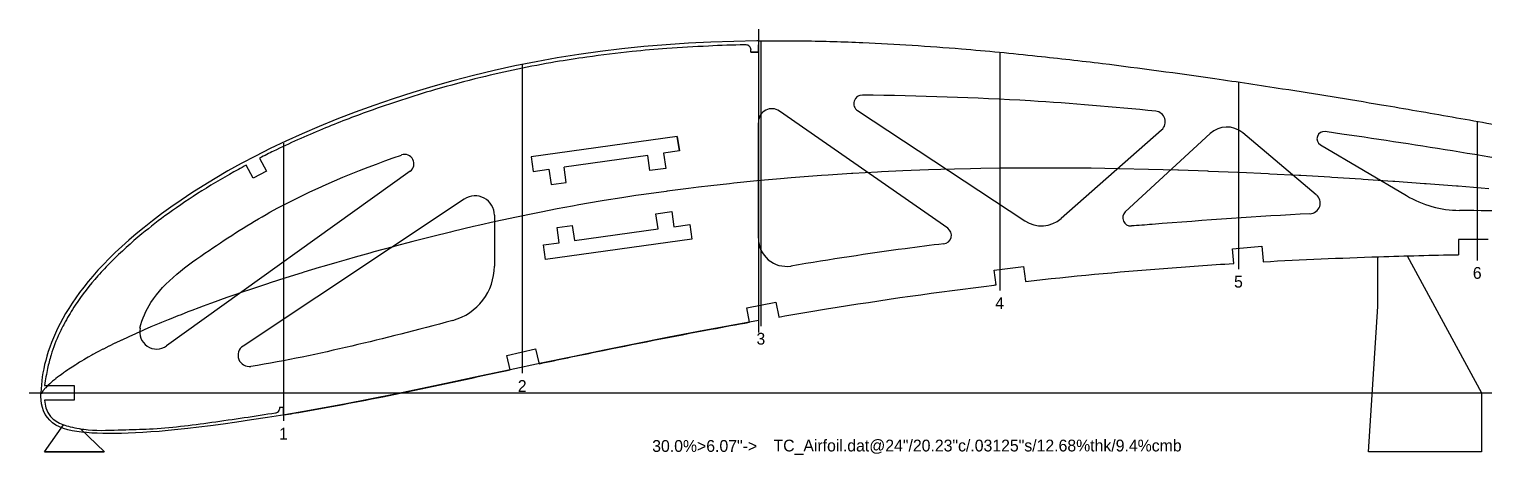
# Model space of a CAD drawing. Header units: inches. Extents: x -0.1 to 20.2, y 22.4 to 40.5.
# Drawn here: x -0.1 to 12.21, y 22.36 to 25.96 of the extents above; entities that cross this region are included whole.
import ezdxf
from ezdxf.lldxf.tags import DXFTag

# ---------------------------------------------------------------- set-up
doc = ezdxf.new("R2010")
doc.units = ezdxf.units.IN
doc.header["$MEASUREMENT"] = 0
for name, color, linetype in [('1', 7, 'Continuous'), ('CUTOUTS', 7, 'Continuous'), ('Default', 7, 'Continuous'), ('TEXT', 7, 'Continuous')]:
    doc.layers.add(name, color=color, linetype=linetype)
tags = doc.linetypes.add('DOT2', pattern=[0.125, 0, -0.125]).pattern_tags.tags
tags[6:7] = [DXFTag(74, 4), DXFTag(75, 0), DXFTag(340, '0'), DXFTag(46, 0.0), DXFTag(50, 0.0), DXFTag(44, 0.0), DXFTag(45, 0.0)]
tags[4:5] = [DXFTag(74, 4), DXFTag(75, 0), DXFTag(340, '0'), DXFTag(46, 0.0), DXFTag(50, 0.0), DXFTag(44, 0.0), DXFTag(45, 0.0)]

# ---------------------------------------------------------------- blocks, each defined once
blk = doc.blocks.new('SE')
at = {"layer": '1', "color": 7, "linetype": 'DOT2'}
blk.add_line((0, 2.3523), (0, 0), dxfattribs=at)
blk = doc.blocks.new('SE1')
at = {"layer": '1', "color": 7, "linetype": 'DOT2'}
blk.add_line((0, 2.6129), (0, 0), dxfattribs=at)
blk = doc.blocks.new('SE2')
at = {"layer": '1', "color": 7, "linetype": 'DOT2'}
blk.add_line((0, 2.4145), (0, 0), dxfattribs=at)
blk = doc.blocks.new('SE3')
at = {"layer": '1', "color": 7, "linetype": 'DOT2'}
blk.add_line((0, 2.0155), (0, 0), dxfattribs=at)
blk = doc.blocks.new('SE4')
at = {"layer": '1', "color": 7, "linetype": 'DOT2'}
blk.add_line((0, 1.583), (0, 0), dxfattribs=at)
blk = doc.blocks.new('SE5')
at = {"layer": '1', "color": 7, "linetype": 'DOT2'}
blk.add_line((0, 1.1754), (0, 0), dxfattribs=at)
blk = doc.blocks.new('SE8')
at = {"layer": '1', "color": 7, "linetype": 'DOT2'}
for p, q in [((5.4769, 2.9585), (5.2879, 2.9459)), ((5.6682, 2.968), (5.4769, 2.9585)), ((5.8616, 2.9748), (5.6682, 2.968)), ((6.0573, 2.9791), (5.8616, 2.9748)), ((6.069, 2.9792), (6.0573, 2.9791)), ((4.3681, 2.8352), (4.1884, 2.8029)), ((4.5489, 2.864), (4.3681, 2.8352)), ((4.7314, 2.8895), (4.5489, 2.864)), ((4.9153, 2.9115), (4.7314, 2.8895)), ((5.1006, 2.9303), (4.9153, 2.9115)), ((5.2879, 2.9459), (5.1006, 2.9303)), ((3.8336, 2.7282), (3.6586, 2.6862)), ((4.0102, 2.7673), (3.8336, 2.7282)), ((4.1884, 2.8029), (4.0102, 2.7673)), ((3.3139, 2.5925), (3.1448, 2.5413)), ((3.485, 2.6408), (3.3139, 2.5925)), ((3.6586, 2.6862), (3.485, 2.6408)), ((2.9787, 2.4879), (2.816, 2.4323)), ((3.1448, 2.5413), (2.9787, 2.4879)), ((2.6574, 2.3748), (2.5031, 2.3155)), ((2.816, 2.4323), (2.6574, 2.3748)), ((2.3542, 2.2551), (2.2103, 2.1931)), ((2.5031, 2.3155), (2.3542, 2.2551)), ((2.0724, 2.1306), (1.9403, 2.0675)), ((2.2103, 2.1931), (2.0724, 2.1306)), ((1.8144, 2.004), (1.6947, 1.9405)), ((1.9403, 2.0675), (1.8144, 2.004)), ((1.5808, 1.8776), (1.4731, 1.8148)), ((1.6947, 1.9405), (1.5808, 1.8776)), ((1.3716, 1.7529), (1.2755, 1.6919)), ((1.4731, 1.8148), (1.3716, 1.7529)), ((1.1849, 1.6316), (1.0997, 1.5723)), ((1.2755, 1.6919), (1.1849, 1.6316)), ((1.0192, 1.514), (0.9437, 1.4568)), ((1.0997, 1.5723), (1.0192, 1.514)), ((0.8727, 1.4005), (0.8062, 1.3453)), ((0.9437, 1.4568), (0.8727, 1.4005)), ((0.6844, 1.2385), (0.6292, 1.1865)), ((0.7433, 1.2913), (0.6844, 1.2385)), ((0.8062, 1.3453), (0.7433, 1.2913)), ((0.5774, 1.1357), (0.5284, 1.0858)), ((0.6292, 1.1865), (0.5774, 1.1357)), ((0.44, 0.9883), (0.3997, 0.9409)), ((0.4827, 1.0366), (0.44, 0.9883)), ((0.5284, 1.0858), (0.4827, 1.0366)), ((0.3623, 0.8942), (0.3273, 0.8481)), ((0.3997, 0.9409), (0.3623, 0.8942)), ((0.264, 0.758), (0.2353, 0.7137)), ((0.2945, 0.8025), (0.264, 0.758)), ((0.3273, 0.8481), (0.2945, 0.8025)), ((0.1847, 0.6278), (0.162, 0.5859)), ((0.209, 0.6706), (0.1847, 0.6278)), ((0.2353, 0.7137), (0.209, 0.6706)), ((0.1222, 0.5041), (0.105, 0.4641)), ((0.1412, 0.5448), (0.1222, 0.5041)), ((0.162, 0.5859), (0.1412, 0.5448)), ((0.0751, 0.386), (0.0623, 0.3482)), ((0.0894, 0.4248), (0.0751, 0.386)), ((0.105, 0.4641), (0.0894, 0.4248)), ((0.0403, 0.2743), (0.0314, 0.2383)), ((0.0506, 0.3107), (0.0403, 0.2743)), ((0.0623, 0.3482), (0.0506, 0.3107)), ((0.0113, 0.1337), (0.0075, 0.1)), ((0.0166, 0.1679), (0.0113, 0.1337)), ((0.0237, 0.2027), (0.0166, 0.1679)), ((0.0314, 0.2383), (0.0237, 0.2027)), ((0.0012, 0.034), (0, 0)), ((0.0042, 0.0668), (0.0012, 0.034)), ((0.0075, 0.1), (0.0042, 0.0668))]:
    blk.add_line(p, q, dxfattribs=at)
blk = doc.blocks.new('SE9')
at = {"layer": '1', "color": 7, "linetype": 'DOT2'}
for p, q in [((5.563, 0.864), (5.2978, 0.8128)), ((5.8262, 0.913), (5.563, 0.864)), ((6.069, 0.957), (5.8262, 0.913)), ((5.0314, 0.7602), (4.7644, 0.706)), ((5.2978, 0.8128), (5.0314, 0.7602)), ((4.4973, 0.651), (4.2321, 0.5953)), ((4.7644, 0.706), (4.4973, 0.651)), ((3.9699, 0.5401), (3.7136, 0.4855)), ((4.2321, 0.5953), (3.9699, 0.5401)), ((3.2253, 0.3819), (2.9979, 0.3344)), ((3.4644, 0.4325), (3.2253, 0.3819)), ((3.7136, 0.4855), (3.4644, 0.4325)), ((0.0004, 0.3461), (0, 0.3461)), ((0.0002, 0.3156), (0.0004, 0.3461)), ((0.0016, 0.2836), (0.0002, 0.3156)), ((0.0055, 0.252), (0.0016, 0.2836)), ((0.0125, 0.2213), (0.0055, 0.252)), ((2.5828, 0.252), (2.3962, 0.2177)), ((2.7834, 0.2911), (2.5828, 0.252)), ((2.9979, 0.3344), (2.7834, 0.2911)), ((0.0229, 0.1916), (0.0125, 0.2213)), ((0.0366, 0.1632), (0.0229, 0.1916)), ((0.0542, 0.1371), (0.0366, 0.1632)), ((0.0749, 0.1133), (0.0542, 0.1371)), ((1.9176, 0.1361), (1.7825, 0.1153)), ((2.0643, 0.16), (1.9176, 0.1361)), ((2.2237, 0.1869), (2.0643, 0.16)), ((2.3962, 0.2177), (2.2237, 0.1869)), ((0.0991, 0.0914), (0.0749, 0.1133)), ((0.1268, 0.0722), (0.0991, 0.0914)), ((0.1578, 0.0562), (0.1268, 0.0722)), ((0.191, 0.0431), (0.1578, 0.0562)), ((0.2268, 0.0326), (0.191, 0.0431)), ((0.2642, 0.0241), (0.2268, 0.0326)), ((0.3035, 0.0174), (0.2642, 0.0241)), ((0.3441, 0.0123), (0.3035, 0.0174)), ((0.3864, 0.0085), (0.3441, 0.0123)), ((0.4305, 0.005), (0.3864, 0.0085)), ((0.4764, 0.0028), (0.4305, 0.005)), ((0.5246, 0.001), (0.4764, 0.0028)), ((0.5745, 0), (0.5246, 0.001)), ((0.6265, 0), (0.5745, 0)), ((0.6813, 0.0008), (0.6265, 0)), ((0.7388, 0.0026), (0.6813, 0.0008)), ((0.7993, 0.0054), (0.7388, 0.0026)), ((0.863, 0.0091), (0.7993, 0.0054)), ((0.9302, 0.0137), (0.863, 0.0091)), ((1.0014, 0.0192), (0.9302, 0.0137)), ((1.077, 0.0261), (1.0014, 0.0192)), ((1.158, 0.0342), (1.077, 0.0261)), ((1.2439, 0.0433), (1.158, 0.0342)), ((1.3362, 0.054), (1.2439, 0.0433)), ((1.4355, 0.0663), (1.3362, 0.054)), ((1.5421, 0.0805), (1.4355, 0.0663)), ((1.6576, 0.0969), (1.5421, 0.0805)), ((1.7825, 0.1153), (1.6576, 0.0969))]:
    blk.add_line(p, q, dxfattribs=at)
blk = doc.blocks.new('SE10')
at = {"layer": '1', "color": 7, "linetype": 'DOT2'}
for p, q in [((6.6031, 1.8496), (6.4566, 1.8387)), ((6.6603, 1.8536), (6.6031, 1.8496)), ((6.858, 1.8663), (6.6603, 1.8536)), ((6.8673, 1.8669), (6.858, 1.8663)), ((7.0773, 1.8787), (6.8673, 1.8669)), ((7.1108, 1.8804), (7.0773, 1.8787)), ((7.2907, 1.8886), (7.1108, 1.8804)), ((7.3627, 1.8915), (7.2907, 1.8886)), ((7.5074, 1.8968), (7.3627, 1.8915)), ((7.6134, 1.9001), (7.5074, 1.8968)), ((7.7277, 1.9033), (7.6134, 1.9001)), ((7.8632, 1.9065), (7.7277, 1.9033)), ((7.9518, 1.9082), (7.8632, 1.9065)), ((8.1128, 1.9105), (7.9518, 1.9082)), ((8.1792, 1.9112), (8.1128, 1.9105)), ((8.3629, 1.9123), (8.1792, 1.9112)), ((8.4104, 1.9125), (8.3629, 1.9123)), ((8.6127, 1.9123), (8.4104, 1.9125)), ((8.6451, 1.9122), (8.6127, 1.9123)), ((8.8636, 1.9104), (8.6451, 1.9122)), ((8.8834, 1.9102), (8.8636, 1.9104)), ((9.1154, 1.9066), (8.8834, 1.9102)), ((9.1251, 1.9064), (9.1154, 1.9066)), ((9.3685, 1.9009), (9.1251, 1.9064)), ((9.3703, 1.9009), (9.3685, 1.9009)), ((9.6188, 1.8938), (9.3703, 1.9009)), ((9.623, 1.8936), (9.6188, 1.8938)), ((9.87, 1.885), (9.623, 1.8936)), ((9.8789, 1.8847), (9.87, 1.885)), ((10.1243, 1.8745), (9.8789, 1.8847)), ((10.1366, 1.874), (10.1243, 1.8745)), ((10.3814, 1.8626), (10.1366, 1.874)), ((10.3962, 1.8619), (10.3814, 1.8626)), ((10.6412, 1.8491), (10.3962, 1.8619)), ((10.6576, 1.8482), (10.6412, 1.8491)), ((10.9034, 1.8341), (10.6576, 1.8482)), ((5.4769, 1.7399), (5.2978, 1.7166)), ((5.563, 1.7504), (5.4769, 1.7399)), ((5.6682, 1.7627), (5.563, 1.7504)), ((5.8262, 1.7802), (5.6682, 1.7627)), ((5.8616, 1.784), (5.8262, 1.7802)), ((6.0573, 1.8039), (5.8616, 1.784)), ((6.0874, 1.8067), (6.0573, 1.8039)), ((6.2555, 1.8221), (6.0874, 1.8067)), ((6.3464, 1.8298), (6.2555, 1.8221)), ((6.4566, 1.8387), (6.3464, 1.8298)), ((10.9206, 1.8331), (10.9034, 1.8341)), ((11.1682, 1.8174), (10.9206, 1.8331)), ((11.1856, 1.8162), (11.1682, 1.8174)), ((11.435, 1.7993), (11.1856, 1.8162)), ((11.452, 1.7981), (11.435, 1.7993)), ((11.7041, 1.78), (11.452, 1.7981)), ((11.7196, 1.7788), (11.7041, 1.78)), ((11.9749, 1.759), (11.7196, 1.7788)), ((11.9883, 1.7579), (11.9749, 1.759)), ((12.2474, 1.7367), (11.9883, 1.7579)), ((4.7314, 1.6312), (4.5489, 1.5997)), ((4.7644, 1.6367), (4.7314, 1.6312)), ((4.9153, 1.661), (4.7644, 1.6367)), ((5.0314, 1.6788), (4.9153, 1.661)), ((5.1006, 1.689), (5.0314, 1.6788)), ((5.2879, 1.7152), (5.1006, 1.689)), ((5.2978, 1.7166), (5.2879, 1.7152)), ((3.9699, 1.4863), (3.8336, 1.4565)), ((4.0102, 1.4948), (3.9699, 1.4863)), ((4.1884, 1.5314), (4.0102, 1.4948)), ((4.2321, 1.5401), (4.1884, 1.5314)), ((4.3681, 1.5664), (4.2321, 1.5401)), ((4.4973, 1.5904), (4.3681, 1.5664)), ((4.5489, 1.5997), (4.4973, 1.5904)), ((3.4644, 1.3707), (3.3139, 1.3334)), ((3.485, 1.3757), (3.4644, 1.3707)), ((3.6586, 1.4168), (3.485, 1.3757)), ((3.7136, 1.4295), (3.6586, 1.4168)), ((3.8336, 1.4565), (3.7136, 1.4295)), ((2.9787, 1.246), (2.816, 1.2018)), ((2.9979, 1.2512), (2.9787, 1.246)), ((3.1448, 1.29), (2.9979, 1.2512)), ((3.2253, 1.3109), (3.1448, 1.29)), ((3.3139, 1.3334), (3.2253, 1.3109)), ((2.5031, 1.1132), (2.3962, 1.0819)), ((2.5828, 1.1362), (2.5031, 1.1132)), ((2.6574, 1.1574), (2.5828, 1.1362)), ((2.7834, 1.1928), (2.6574, 1.1574)), ((2.816, 1.2018), (2.7834, 1.1928)), ((2.2103, 1.0257), (2.0724, 0.9828)), ((2.2237, 1.0298), (2.2103, 1.0257)), ((2.3542, 1.0694), (2.2237, 1.0298)), ((2.3962, 1.0819), (2.3542, 1.0694)), ((1.7825, 0.8882), (1.6947, 0.8582)), ((1.8144, 0.8989), (1.7825, 0.8882)), ((1.9176, 0.9331), (1.8144, 0.8989)), ((1.9403, 0.9405), (1.9176, 0.9331)), ((2.0643, 0.9803), (1.9403, 0.9405)), ((2.0724, 0.9828), (2.0643, 0.9803)), ((1.3716, 0.7425), (1.3362, 0.7292)), ((1.4355, 0.7661), (1.3716, 0.7425)), ((1.4731, 0.7799), (1.4355, 0.7661)), ((1.5421, 0.8048), (1.4731, 0.7799)), ((1.5808, 0.8186), (1.5421, 0.8048)), ((1.6576, 0.8455), (1.5808, 0.8186)), ((1.6947, 0.8582), (1.6576, 0.8455)), ((1.077, 0.628), (1.0192, 0.6042)), ((1.0997, 0.6371), (1.077, 0.628)), ((1.158, 0.6605), (1.0997, 0.6371)), ((1.1849, 0.6711), (1.158, 0.6605)), ((1.2439, 0.6941), (1.1849, 0.6711)), ((1.2755, 0.7062), (1.2439, 0.6941)), ((1.3362, 0.7292), (1.2755, 0.7062)), ((0.7993, 0.5093), (0.7433, 0.4839)), ((0.8062, 0.5124), (0.7993, 0.5093)), ((0.863, 0.5377), (0.8062, 0.5124)), ((0.8727, 0.542), (0.863, 0.5377)), ((0.9302, 0.5668), (0.8727, 0.542)), ((0.9437, 0.5726), (0.9302, 0.5668)), ((1.0014, 0.5968), (0.9437, 0.5726)), ((1.0192, 0.6042), (1.0014, 0.5968)), ((0.5246, 0.3782), (0.4827, 0.3564)), ((0.5284, 0.3802), (0.5246, 0.3782)), ((0.5745, 0.4033), (0.5284, 0.3802)), ((0.5774, 0.4047), (0.5745, 0.4033)), ((0.6265, 0.4288), (0.5774, 0.4047)), ((0.6292, 0.4301), (0.6265, 0.4288)), ((0.6813, 0.4551), (0.6292, 0.4301)), ((0.6844, 0.4565), (0.6813, 0.4551)), ((0.7388, 0.4818), (0.6844, 0.4565)), ((0.7433, 0.4839), (0.7388, 0.4818)), ((0.2945, 0.2475), (0.2642, 0.228)), ((0.3035, 0.2531), (0.2945, 0.2475)), ((0.3273, 0.268), (0.3035, 0.2531)), ((0.3441, 0.2783), (0.3273, 0.268)), ((0.3623, 0.2892), (0.3441, 0.2783)), ((0.3864, 0.3034), (0.3623, 0.2892)), ((0.3997, 0.311), (0.3864, 0.3034)), ((0.4305, 0.328), (0.3997, 0.311)), ((0.44, 0.3332), (0.4305, 0.328)), ((0.4764, 0.3531), (0.44, 0.3332)), ((0.4827, 0.3564), (0.4764, 0.3531)), ((0.1222, 0.1264), (0.105, 0.1124)), ((0.1268, 0.1302), (0.1222, 0.1264)), ((0.1412, 0.1414), (0.1268, 0.1302)), ((0.1578, 0.1538), (0.1412, 0.1414)), ((0.162, 0.157), (0.1578, 0.1538)), ((0.1847, 0.1734), (0.162, 0.157)), ((0.191, 0.1779), (0.1847, 0.1734)), ((0.209, 0.1909), (0.191, 0.1779)), ((0.2268, 0.2032), (0.209, 0.1909)), ((0.2353, 0.2089), (0.2268, 0.2032)), ((0.264, 0.2279), (0.2353, 0.2089)), ((0.2642, 0.228), (0.264, 0.2279)), ((0.0042, 0), (0, 0.0099)), ((0.0055, 0.0027), (0.0042, 0)), ((0.0075, 0.0075), (0.0055, 0.0027)), ((0.0113, 0.0165), (0.0075, 0.0075)), ((0.0125, 0.0188), (0.0113, 0.0165)), ((0.0166, 0.0249), (0.0125, 0.0188)), ((0.0229, 0.0321), (0.0166, 0.0249)), ((0.0237, 0.033), (0.0229, 0.0321)), ((0.0314, 0.0425), (0.0237, 0.033)), ((0.0366, 0.0486), (0.0314, 0.0425)), ((0.0403, 0.0526), (0.0366, 0.0486)), ((0.0506, 0.0632), (0.0403, 0.0526)), ((0.0542, 0.0668), (0.0506, 0.0632)), ((0.0623, 0.0745), (0.0542, 0.0668)), ((0.0749, 0.0862), (0.0623, 0.0745)), ((0.0751, 0.0864), (0.0749, 0.0862)), ((0.0894, 0.099), (0.0751, 0.0864)), ((0.0991, 0.1074), (0.0894, 0.099)), ((0.105, 0.1124), (0.0991, 0.1074))]:
    blk.add_line(p, q, dxfattribs=at)

msp = doc.modelspace()

# ---------------------------------------------------------------- linework, layer by layer
at = {"color": 7, "linetype": 'Continuous'}
msp.add_line((0.031, 22.383), (0.531, 22.383), dxfattribs=at)
at = {"layer": '1', "color": 7, "linetype": 'DOT2'}
for p, q in [((6.069, 25.962), (6.069, 23.394)), ((-0.1, 22.883), (6.069, 22.883)), ((0, 22.883), (20.23, 22.883))]:
    msp.add_line(p, q, dxfattribs=at)
at = {"layer": 'CUTOUTS', "color": 7, "linetype": 'Continuous'}
for p, q in [((6.006, 25.767), (6.069, 25.767)), ((6.069, 25.767), (6.069, 25.83)), ((5.383, 25.054), (4.146, 24.88)), ((5.401, 24.93), (5.383, 25.054)), ((4.146, 24.88), (4.163, 24.756)), ((5.488, 24.308), (5.506, 24.184)), ((5.506, 24.184), (4.268, 24.01)), ((4.268, 24.01), (4.25, 24.134))]:
    msp.add_line(p, q, dxfattribs=at)
at = {"layer": 'Default', "color": 7, "linetype": 'Continuous'}
for p, q in [((6.069, 25.862), (6.069, 25.768)), ((6.006, 25.767), (6.006, 25.786)), ((6.069, 25.768), (6.006, 25.767)), ((7.671, 24.276), (6.248, 25.267)), ((6.908, 25.272), (8.323, 24.339)), ((6.069, 24.191), (6.069, 25.168)), ((5.383, 25.054), (4.146, 24.88)), ((5.383, 25.054), (5.401, 24.93)), ((8.63, 24.36), (9.48, 25.11)), ((9.89, 25.077), (9.173, 24.415)), ((10.789, 24.56), (10.166, 25.084)), ((4.146, 24.88), (4.163, 24.756)), ((5.134, 24.893), (4.426, 24.793)), ((5.152, 24.764), (5.134, 24.893)), ((5.401, 24.93), (5.267, 24.911)), ((5.267, 24.911), (5.285, 24.783)), ((10.824, 24.982), (11.551, 24.552)), ((3.123, 24.758), (1.063, 23.28)), ((1.796, 24.699), (1.736, 24.81)), ((1.908, 24.76), (1.796, 24.699)), ((1.849, 24.87), (1.908, 24.76)), ((4.163, 24.756), (4.297, 24.775)), ((4.297, 24.775), (4.315, 24.646)), ((4.444, 24.664), (4.426, 24.793)), ((5.285, 24.783), (5.152, 24.764)), ((4.315, 24.646), (4.444, 24.664)), ((3.581, 24.523), (1.71, 23.278)), ((3.837, 24.386), (3.837, 23.956)), ((5.203, 24.399), (5.337, 24.418)), ((5.221, 24.27), (5.203, 24.399)), ((5.337, 24.418), (5.355, 24.289)), ((4.366, 24.281), (4.495, 24.3)), ((4.384, 24.153), (4.366, 24.281)), ((4.495, 24.3), (4.513, 24.171)), ((4.513, 24.171), (5.221, 24.27)), ((5.355, 24.289), (5.488, 24.308)), ((5.488, 24.308), (5.506, 24.184)), ((4.25, 24.134), (4.384, 24.153)), ((5.506, 24.184), (4.268, 24.01)), ((12.242, 24.181), (11.992, 24.181)), ((11.992, 24.181), (11.992, 24.052)), ((4.268, 24.01), (4.25, 24.134)), ((10.079, 24.102), (10.328, 24.124)), ((10.09, 23.978), (10.079, 24.102)), ((10.328, 24.124), (10.339, 24)), ((11.31, 23.614), (11.31, 24.035)), ((11.558, 24.042), (12.187, 22.883)), ((8.064, 23.921), (8.312, 23.952)), ((8.08, 23.797), (8.064, 23.921)), ((8.312, 23.952), (8.328, 23.828)), ((10.339, 24), (10.339, 23.992)), ((8.328, 23.828), (8.328, 23.826)), ((5.972, 23.603), (6.218, 23.649)), ((6.218, 23.649), (6.241, 23.527)), ((5.995, 23.48), (5.972, 23.603)), ((6.241, 23.527), (6.243, 23.524)), ((11.229, 22.383), (11.31, 23.614)), ((3.942, 23.199), (4.185, 23.255)), ((3.97, 23.077), (3.942, 23.199)), ((4.185, 23.255), (4.213, 23.135)), ((3.97, 23.077), (3.97, 23.077)), ((4.213, 23.135), (4.217, 23.129)), ((0.031, 22.945), (0.281, 22.945)), ((0.281, 22.945), (0.281, 22.82)), ((0.281, 22.82), (0.031, 22.82)), ((12.187, 22.883), (12.187, 22.383)), ((2.051, 22.758), (2.017, 22.758)), ((2.017, 22.758), (2.017, 22.744)), ((2.051, 22.695), (2.051, 22.758)), ((0.031, 22.383), (0.191, 22.612)), ((0.336, 22.577), (0.537, 22.384)), ((0.531, 22.383), (0.031, 22.383)), ((0.537, 22.384), (0.531, 22.383)), ((12.187, 22.383), (11.229, 22.383))]:
    msp.add_line(p, q, dxfattribs=at)
for centre, radius, start, end in [((5.965, 25.786), 0.042, 0, 90.1186), ((6.948, 25.332), 0.0718, 89.0717, 236.5796), ((6.183, 25.174), 0.114, 55.1321, 177.4419), ((9.421, 25.177), 0.0901, 311.4172, 84.2721), ((6.313, 25.168), 0.244, 177.4419, 180), ((10.032, 24.924), 0.209, 49.9525, 132.7224), ((10.855, 25.034), 0.0605, 82.0692, 239.3908), ((3.077, 24.822), 0.0789, 305.6529, 109.2969), ((3.672, 24.386), 0.164, 0, 123.6189), ((10.731, 24.49), 0.0913, 272.8937, 49.9525), ((12.008, 25.323), 0.896, 239.3908, 269.4692), ((9.22, 24.364), 0.0693, 132.7224, 274.5639), ((7.629, 24.216), 0.0728, 276.7538, 55.1321), ((8.462, 24.55), 0.254, 236.5796, 311.4172), ((6.307, 24.191), 0.238, 180, 279.2617), ((3.359, 23.956), 0.477, 285.1561, 360), ((0.979, 23.397), 0.144, 166.5746, 305.6529), ((1.762, 23.2), 0.0946, 123.6189, 278.9345), ((1.986, 22.744), 0.0307, 279.2082, 0)]:
    msp.add_arc(centre, radius, start, end, dxfattribs=at)
for points, knots in [([(6.069, 25.862), (6.11, 25.862), (6.231, 25.864), (6.533, 25.863), (7.065, 25.847), (7.724, 25.804), (8.399, 25.739), (9.114, 25.657), (9.805, 25.563), (10.593, 25.445), (11.261, 25.336), (11.934, 25.22), (12.507, 25.117), (13.141, 24.999), (13.648, 24.9), (13.977, 24.834), (14.045, 24.821)], [0, 0, 0, 0, 0.013925, 0.048109, 0.109763, 0.213506, 0.293469, 0.362231, 0.481517, 0.553163, 0.658686, 0.733852, 0.807453, 0.875303, 0.973937, 1, 1, 1, 1]), ([(5.964, 25.828), (5.961, 25.828), (5.859, 25.828), (5.629, 25.818), (5.315, 25.801), (4.971, 25.77), (4.657, 25.732), (4.228, 25.666), (3.797, 25.575), (3.272, 25.435), (2.824, 25.289), (2.373, 25.116), (2.057, 24.975), (1.893, 24.891), (1.849, 24.87)], [0, 0, 0, 0, 0.002735, 0.074922, 0.157239, 0.226335, 0.317364, 0.380249, 0.531651, 0.626707, 0.763404, 0.862226, 0.969032, 1, 1, 1, 1]), ([(9.43, 25.267), (9.072, 25.303), (8.23, 25.373), (7.44, 25.396), (6.949, 25.404)], [0, 0, 0, 0, 0.422458, 1, 1, 1, 1]), ([(13.053, 24.741), (12.312, 24.871), (11.633, 24.985), (10.91, 25.087), (10.863, 25.094)], [0, 0, 0, 0, 0.934481, 1, 1, 1, 1]), ([(0.838, 23.43), (0.857, 23.51), (0.975, 23.777), (1.412, 24.086), (2.093, 24.528), (2.674, 24.764), (3.051, 24.896)], [0, 0, 0, 0, 0.088286, 0.331756, 0.55574, 1, 1, 1, 1]), ([(1.736, 24.81), (1.712, 24.797), (1.592, 24.732), (1.362, 24.597), (1.092, 24.415), (0.834, 24.216), (0.636, 24.038), (0.447, 23.837), (0.314, 23.668), (0.213, 23.5), (0.142, 23.361), (0.091, 23.229), (0.052, 23.078), (0.039, 22.998), (0.031, 22.945)], [0, 0, 0, 0, 0.028711, 0.165512, 0.296061, 0.404164, 0.537863, 0.600603, 0.720443, 0.782997, 0.824437, 0.899358, 0.944794, 1, 1, 1, 1]), ([(10.735, 24.398), (10.295, 24.376), (9.79, 24.339), (9.284, 24.299), (9.225, 24.295)], [0, 0, 0, 0, 0.884606, 1, 1, 1, 1]), ([(7.638, 24.144), (7.528, 24.131), (7.098, 24.077), (6.685, 24.012), (6.345, 23.956)], [0, 0, 0, 0, 0.254166, 1, 1, 1, 1]), ([(10.339, 23.992), (10.665, 24.01), (11.217, 24.034), (11.768, 24.048), (11.992, 24.052)], [0, 0, 0, 0, 0.5927588, 1, 1, 1, 1]), ([(8.328, 23.826), (8.717, 23.869), (9.304, 23.925), (9.892, 23.965), (10.09, 23.978)], [0, 0, 0, 0, 0.6632891, 1, 1, 1, 1]), ([(6.243, 23.524), (6.377, 23.548), (6.982, 23.65), (7.595, 23.738), (8.075, 23.796), (8.08, 23.797)], [0, 0, 0, 0, 0.22053, 0.991337, 1, 1, 1, 1]), ([(3.484, 23.495), (3.18, 23.413), (2.623, 23.272), (2.076, 23.153), (1.777, 23.106)], [0, 0, 0, 0, 0.49623, 1, 1, 1, 1]), ([(4.217, 23.129), (4.376, 23.163), (4.861, 23.264), (5.453, 23.381), (5.887, 23.461), (5.995, 23.481)], [0, 0, 0, 0, 0.269237, 0.817903, 1, 1, 1, 1]), ([(2.051, 22.695), (2.082, 22.7), (2.348, 22.744), (2.935, 22.855), (3.538, 22.985), (3.897, 23.062), (3.97, 23.077)], [0, 0, 0, 0, 0.0444716, 0.4361893, 0.8857585, 1, 1, 1, 1]), ([(0.031, 22.82), (0.034, 22.796), (0.039, 22.75), (0.074, 22.683), (0.145, 22.626), (0.256, 22.589), (0.445, 22.558), (0.67, 22.57), (1.019, 22.576), (1.447, 22.632), (1.816, 22.686), (1.989, 22.714), (1.991, 22.714)], [0, 0, 0, 0, 0.031993, 0.071577, 0.100916, 0.161779, 0.236048, 0.374548, 0.482654, 0.736422, 0.997414, 1, 1, 1, 1])]:
    msp.add_open_spline(points, degree=3, knots=knots, dxfattribs=at)
msp.add_open_spline([(13.018, 24.401), (12.655, 24.414), (12.325, 24.424), (11.999, 24.427)], degree=3, dxfattribs=at)

# ---------------------------------------------------------------- block references
at = {"layer": '1', "color": 7}
for name, p in [('SE8', (0, 22.883)), ('SE2', (6.091, 23.448)), ('SE3', (8.111, 23.75)), ('SE1', (4.071, 23.048)), ('SE4', (10.131, 23.93)), ('SE5', (12.15, 24.004)), ('SE', (2.051, 22.645)), ('SE10', (0, 22.873)), ('SE9', (0, 22.537))]:
    msp.add_blockref(name, p, dxfattribs=at)

# ---------------------------------------------------------------- texts
at = {"layer": 'TEXT', "char_height": 0.1, "attachment_point": 7}
for s, insert, width in [('{\\fSETxt|b0||i0||c0|p34;\\C7;\\W1.;6\\P}', (12.113, 23.846), 0.09259), ('{\\fSETxt|b0||i0||c0|p34;\\C7;\\W1.;5\\P}', (10.093, 23.772), 0.09259), ('{\\fSETxt|b0||i0||c0|p34;\\C7;\\W1.;4\\P}', (8.073, 23.592), 0.09259), ('{\\fSETxt|b0||i0||c0|p34;\\C7;\\W1.;3\\P}', (6.053, 23.289), 0.09259), ('{\\fSETxt|b0||i0||c0|p34;\\C7;\\W1.;2\\P}', (4.034, 22.89), 0.09259), ('{\\fSETxt|b0||i0||c0|p34;\\C7;\\W1.;1\\P}', (2.014, 22.486), 0.06111), ('{\\fSETxt|b0||i0||c0|p34;\\C7;\\W1.;30.0%>6.07"->\\P}', (5.171, 22.381), 0.97593), ('\\P{\\fSETxt|b0||i0||c0|p34;\\C7;\\W1.;TC_Airfoil.dat@24"/20.23"c/.03125"s/12.68%thk/9.4%cmb\\P}', (6.197, 22.357), 4.2463)]:
    msp.add_mtext(s, dxfattribs=dict(at, insert=insert, width=width))

doc.saveas('drawing.dxf')
